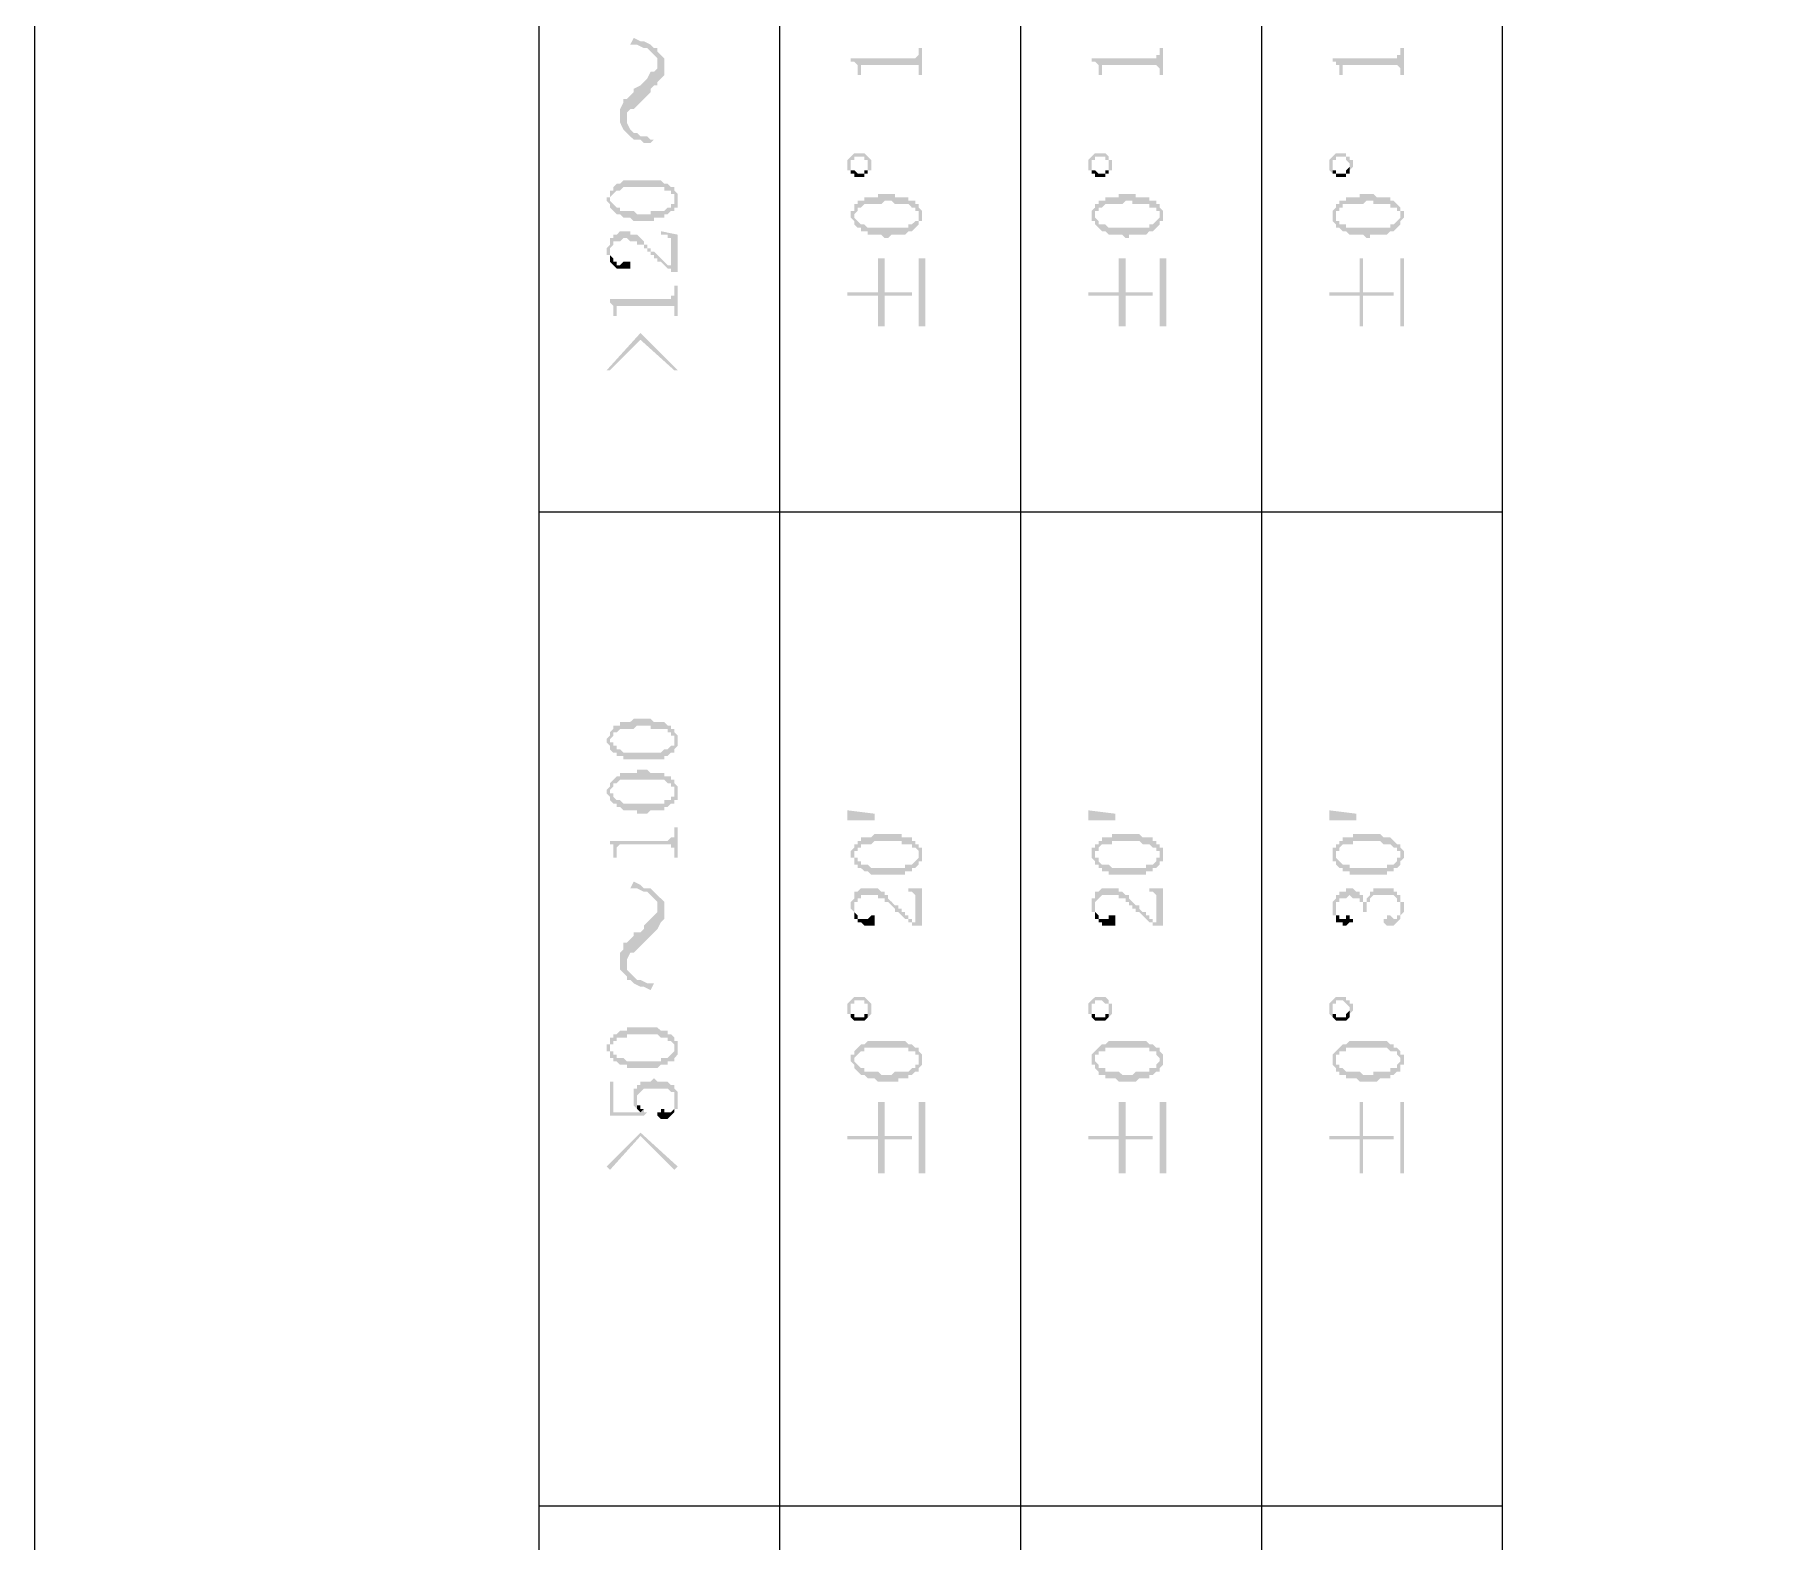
# Model space of a CAD drawing. Header units: inches. Extents: x 3613 to 8393, y -2205 to -794.
# Drawn here: x 7005.62 to 7028.56, y -1293.78 to -1273.73 of the extents above; entities that cross this region are included whole.
import ezdxf

# ---------------------------------------------------------------- set-up
doc = ezdxf.new("R2010")
doc.units = ezdxf.units.IN
doc.header["$MEASUREMENT"] = 0

msp = doc.modelspace()

# ---------------------------------------------------------------- hatches: boundary and pattern name
at = {"transparency": 33554559}
for points in [[(7013.548, -1273.865), (7013.639, -1273.865), (7013.729, -1273.91), (7013.774, -1273.91), (7013.819, -1273.955), (7013.819, -1273.955), (7013.864, -1274.001), (7013.909, -1274.046), (7013.909, -1274.407), (7013.909, -1274.362), (7013.955, -1274.317), (7014, -1274.271), (7014, -1274.046), (7013.955, -1274.001), (7013.909, -1273.955), (7013.909, -1273.91), (7013.864, -1273.91), (7013.819, -1273.865), (7013.729, -1273.82), (7013.684, -1273.82), (7013.594, -1273.775)], [(7016.482, -1274.046), (7016.482, -1274.091), (7016.527, -1274.091), (7016.572, -1274.136), (7016.572, -1274.181), (7016.572, -1274.271), (7016.617, -1274.271), (7016.617, -1274.181), (7016.617, -1274.136), (7017.385, -1274.136), (7017.385, -1274.181), (7017.385, -1274.271), (7017.43, -1274.271), (7017.43, -1273.91), (7017.385, -1273.91), (7017.385, -1273.955), (7017.385, -1274.001), (7017.385, -1274.001), (7017.34, -1274.046), (7017.294, -1274.046)], [(7019.686, -1274.046), (7019.686, -1274.091), (7019.732, -1274.091), (7019.777, -1274.136), (7019.777, -1274.181), (7019.777, -1274.271), (7019.822, -1274.271), (7019.822, -1274.181), (7019.822, -1274.136), (7020.544, -1274.136), (7020.589, -1274.181), (7020.589, -1274.271), (7020.634, -1274.271), (7020.634, -1273.91), (7020.589, -1273.91), (7020.589, -1273.955), (7020.589, -1274.001), (7020.544, -1274.001), (7020.544, -1274.046), (7020.499, -1274.046)], [(7022.891, -1274.046), (7022.891, -1274.091), (7022.936, -1274.091), (7022.936, -1274.136), (7022.981, -1274.136), (7022.981, -1274.181), (7022.981, -1274.271), (7023.026, -1274.271), (7023.026, -1274.181), (7023.026, -1274.136), (7023.748, -1274.136), (7023.793, -1274.181), (7023.793, -1274.271), (7023.839, -1274.271), (7023.839, -1273.91), (7023.793, -1273.91), (7023.793, -1273.955), (7023.793, -1274.001), (7023.748, -1274.001), (7023.748, -1274.046), (7023.703, -1274.046)], [(7013.413, -1274.813), (7013.413, -1274.903), (7013.458, -1274.994), (7013.503, -1275.039), (7013.503, -1274.858), (7013.503, -1274.768), (7013.548, -1274.723), (7013.594, -1274.723), (7013.639, -1274.678), (7013.684, -1274.632), (7013.729, -1274.587), (7013.774, -1274.542), (7013.819, -1274.497), (7013.819, -1274.452), (7013.864, -1274.407), (7013.909, -1274.407), (7013.909, -1274.136), (7013.909, -1274.181), (7013.864, -1274.226), (7013.819, -1274.226), (7013.774, -1274.317), (7013.729, -1274.362), (7013.729, -1274.362), (7013.684, -1274.407), (7013.594, -1274.452), (7013.594, -1274.497), (7013.548, -1274.542), (7013.503, -1274.587), (7013.458, -1274.587), (7013.458, -1274.632), (7013.413, -1274.723), (7013.413, -1274.768)], [(7013.503, -1275.039), (7013.503, -1275.039), (7013.548, -1275.084), (7013.594, -1275.129), (7013.684, -1275.129), (7013.729, -1275.174), (7013.819, -1275.174), (7013.864, -1275.129), (7013.819, -1275.129), (7013.774, -1275.084), (7013.684, -1275.084), (7013.639, -1275.039), (7013.594, -1275.039), (7013.548, -1274.994), (7013.503, -1274.903), (7013.503, -1274.858)], [(7016.437, -1275.445), (7016.437, -1275.49), (7016.437, -1275.535), (7016.482, -1275.535), (7016.482, -1275.58), (7016.482, -1275.445), (7016.482, -1275.4), (7016.527, -1275.4), (7016.527, -1275.355), (7016.663, -1275.355), (7016.663, -1275.4), (7016.708, -1275.4), (7016.708, -1275.445), (7016.708, -1275.58), (7016.708, -1275.535), (7016.753, -1275.535), (7016.753, -1275.49), (7016.753, -1275.445), (7016.753, -1275.4), (7016.753, -1275.4), (7016.708, -1275.355), (7016.708, -1275.355), (7016.663, -1275.309), (7016.527, -1275.309), (7016.482, -1275.355), (7016.482, -1275.355), (7016.437, -1275.4)], [(7016.482, -1275.58), (7016.527, -1275.58), (7016.527, -1275.625), (7016.663, -1275.625), (7016.663, -1275.58), (7016.708, -1275.58), (7016.708, -1275.445), (7016.708, -1275.49), (7016.708, -1275.535), (7016.663, -1275.535), (7016.663, -1275.58), (7016.572, -1275.58), (7016.527, -1275.535), (7016.482, -1275.535), (7016.482, -1275.445), (7016.482, -1275.445)], [(7019.641, -1275.445), (7019.641, -1275.49), (7019.641, -1275.535), (7019.686, -1275.535), (7019.686, -1275.58), (7019.686, -1275.445), (7019.686, -1275.4), (7019.732, -1275.4), (7019.732, -1275.355), (7019.867, -1275.355), (7019.867, -1275.4), (7019.912, -1275.4), (7019.912, -1275.445), (7019.912, -1275.58), (7019.912, -1275.535), (7019.957, -1275.535), (7019.957, -1275.49), (7019.957, -1275.445), (7019.957, -1275.4), (7019.912, -1275.4), (7019.912, -1275.355), (7019.912, -1275.355), (7019.867, -1275.309), (7019.732, -1275.309), (7019.686, -1275.355), (7019.686, -1275.355), (7019.641, -1275.4)], [(7019.686, -1275.58), (7019.732, -1275.58), (7019.732, -1275.625), (7019.867, -1275.625), (7019.867, -1275.58), (7019.912, -1275.58), (7019.912, -1275.445), (7019.912, -1275.49), (7019.912, -1275.535), (7019.867, -1275.535), (7019.867, -1275.58), (7019.777, -1275.58), (7019.732, -1275.535), (7019.686, -1275.535), (7019.686, -1275.445), (7019.686, -1275.445)], [(7022.846, -1275.445), (7022.846, -1275.49), (7022.846, -1275.535), (7022.846, -1275.535), (7022.891, -1275.58), (7022.891, -1275.445), (7022.891, -1275.4), (7022.936, -1275.4), (7022.936, -1275.355), (7023.071, -1275.355), (7023.071, -1275.4), (7023.071, -1275.4), (7023.116, -1275.445), (7023.116, -1275.58), (7023.116, -1275.535), (7023.116, -1275.535), (7023.162, -1275.49), (7023.162, -1275.445), (7023.162, -1275.4), (7023.116, -1275.4), (7023.116, -1275.355), (7023.071, -1275.355), (7023.071, -1275.309), (7022.936, -1275.309), (7022.891, -1275.355), (7022.891, -1275.355), (7022.846, -1275.4)], [(7022.891, -1275.58), (7022.936, -1275.58), (7022.936, -1275.625), (7023.071, -1275.625), (7023.071, -1275.58), (7023.116, -1275.58), (7023.116, -1275.445), (7023.116, -1275.49), (7023.116, -1275.49), (7023.071, -1275.535), (7023.071, -1275.58), (7022.936, -1275.58), (7022.936, -1275.535), (7022.891, -1275.535), (7022.891, -1275.445), (7022.891, -1275.445)], [(7013.233, -1275.941), (7013.233, -1275.941), (7013.278, -1275.986), (7013.278, -1276.032), (7013.278, -1275.896), (7013.278, -1275.896), (7013.323, -1275.851), (7013.323, -1275.851), (7013.368, -1275.806), (7013.413, -1275.806), (7013.458, -1275.761), (7014, -1275.761), (7014, -1275.806), (7014.09, -1275.806), (7014.09, -1275.851), (7014.135, -1275.851), (7014.135, -1275.896), (7014.135, -1275.941), (7014.135, -1275.761), (7014.09, -1275.761), (7014.045, -1275.716), (7014, -1275.716), (7013.955, -1275.67), (7013.458, -1275.67), (7013.413, -1275.716), (7013.368, -1275.716), (7013.323, -1275.761), (7013.323, -1275.806), (7013.278, -1275.806), (7013.278, -1275.896), (7013.233, -1275.896)], [(7013.278, -1276.032), (7013.323, -1276.077), (7013.323, -1276.077), (7013.368, -1276.122), (7013.413, -1276.122), (7013.458, -1276.167), (7013.548, -1276.167), (7013.594, -1276.212), (7013.864, -1276.212), (7013.864, -1276.167), (7014, -1276.167), (7014, -1276.122), (7014.045, -1276.122), (7014.09, -1276.077), (7014.135, -1276.077), (7014.135, -1276.032), (7014.18, -1276.032), (7014.18, -1275.986), (7014.18, -1275.941), (7014.18, -1275.896), (7014.18, -1275.851), (7014.18, -1275.851), (7014.135, -1275.806), (7014.135, -1275.941), (7014.135, -1275.986), (7014.09, -1275.986), (7014.09, -1276.032), (7014.045, -1276.032), (7014, -1276.077), (7013.819, -1276.077), (7013.819, -1276.122), (7013.639, -1276.122), (7013.594, -1276.077), (7013.413, -1276.077), (7013.413, -1276.032), (7013.368, -1276.032), (7013.323, -1275.986), (7013.323, -1275.986), (7013.278, -1275.941), (7013.278, -1275.941)], [(7016.482, -1276.122), (7016.482, -1276.167), (7016.482, -1276.167), (7016.527, -1276.212), (7016.527, -1276.257), (7016.527, -1276.122), (7016.527, -1276.122), (7016.572, -1276.077), (7016.572, -1276.032), (7016.617, -1276.032), (7016.663, -1275.986), (7016.888, -1275.986), (7016.933, -1275.941), (7017.024, -1275.941), (7017.069, -1275.986), (7017.249, -1275.986), (7017.294, -1276.032), (7017.34, -1276.032), (7017.34, -1276.077), (7017.385, -1276.077), (7017.385, -1276.122), (7017.385, -1275.986), (7017.34, -1275.986), (7017.34, -1275.941), (7017.249, -1275.941), (7017.249, -1275.896), (7017.069, -1275.896), (7017.069, -1275.851), (7016.843, -1275.851), (7016.843, -1275.896), (7016.663, -1275.896), (7016.663, -1275.941), (7016.572, -1275.941), (7016.572, -1275.986), (7016.527, -1275.986), (7016.527, -1276.032), (7016.527, -1276.077), (7016.482, -1276.077)], [(7019.686, -1276.122), (7019.686, -1276.167), (7019.686, -1276.212), (7019.732, -1276.212), (7019.732, -1276.257), (7019.732, -1276.122), (7019.732, -1276.077), (7019.777, -1276.077), (7019.777, -1276.032), (7019.822, -1276.032), (7019.867, -1275.986), (7020.093, -1275.986), (7020.138, -1275.941), (7020.228, -1275.941), (7020.228, -1275.986), (7020.454, -1275.986), (7020.454, -1276.032), (7020.544, -1276.032), (7020.544, -1276.077), (7020.589, -1276.077), (7020.589, -1276.122), (7020.589, -1275.986), (7020.544, -1275.986), (7020.544, -1275.941), (7020.454, -1275.941), (7020.454, -1275.896), (7020.273, -1275.896), (7020.273, -1275.851), (7020.047, -1275.851), (7020.047, -1275.896), (7019.867, -1275.896), (7019.867, -1275.941), (7019.777, -1275.941), (7019.777, -1275.986), (7019.732, -1275.986), (7019.732, -1276.032), (7019.732, -1276.032), (7019.686, -1276.077)], [(7022.891, -1276.122), (7022.891, -1276.167), (7022.891, -1276.212), (7022.891, -1276.212), (7022.936, -1276.257), (7022.936, -1276.122), (7022.936, -1276.077), (7022.981, -1276.077), (7022.981, -1276.032), (7023.026, -1276.032), (7023.026, -1275.986), (7023.297, -1275.986), (7023.342, -1275.941), (7023.432, -1275.941), (7023.432, -1275.986), (7023.658, -1275.986), (7023.658, -1276.032), (7023.748, -1276.032), (7023.748, -1276.077), (7023.793, -1276.077), (7023.793, -1276.122), (7023.793, -1276.032), (7023.748, -1275.986), (7023.748, -1275.986), (7023.703, -1275.941), (7023.658, -1275.941), (7023.658, -1275.896), (7023.478, -1275.896), (7023.432, -1275.851), (7023.252, -1275.851), (7023.252, -1275.896), (7023.071, -1275.896), (7023.071, -1275.941), (7022.981, -1275.941), (7022.981, -1275.986), (7022.936, -1275.986), (7022.936, -1276.032), (7022.936, -1276.032), (7022.891, -1276.077)], [(7016.527, -1276.257), (7016.572, -1276.302), (7016.617, -1276.302), (7016.617, -1276.347), (7016.708, -1276.347), (7016.708, -1276.393), (7016.888, -1276.393), (7016.933, -1276.438), (7016.978, -1276.438), (7017.024, -1276.393), (7017.204, -1276.393), (7017.249, -1276.347), (7017.294, -1276.347), (7017.34, -1276.302), (7017.34, -1276.302), (7017.385, -1276.257), (7017.385, -1276.212), (7017.43, -1276.212), (7017.43, -1276.167), (7017.43, -1276.122), (7017.43, -1276.077), (7017.43, -1276.077), (7017.385, -1276.032), (7017.385, -1276.167), (7017.385, -1276.212), (7017.34, -1276.212), (7017.294, -1276.257), (7017.249, -1276.257), (7017.249, -1276.302), (7016.708, -1276.302), (7016.663, -1276.257), (7016.617, -1276.257), (7016.572, -1276.212), (7016.572, -1276.212), (7016.527, -1276.167), (7016.527, -1276.122)], [(7019.732, -1276.257), (7019.777, -1276.302), (7019.777, -1276.302), (7019.822, -1276.347), (7019.867, -1276.347), (7019.912, -1276.393), (7020.093, -1276.393), (7020.138, -1276.438), (7020.183, -1276.438), (7020.183, -1276.393), (7020.409, -1276.393), (7020.454, -1276.347), (7020.499, -1276.347), (7020.544, -1276.302), (7020.544, -1276.302), (7020.589, -1276.257), (7020.589, -1276.212), (7020.634, -1276.212), (7020.634, -1276.167), (7020.634, -1276.122), (7020.634, -1276.077), (7020.634, -1276.077), (7020.589, -1276.032), (7020.589, -1276.167), (7020.589, -1276.167), (7020.544, -1276.212), (7020.544, -1276.212), (7020.499, -1276.257), (7020.454, -1276.257), (7020.454, -1276.302), (7019.912, -1276.302), (7019.867, -1276.257), (7019.777, -1276.257), (7019.777, -1276.212), (7019.777, -1276.212), (7019.732, -1276.167), (7019.732, -1276.122)], [(7022.936, -1276.257), (7022.936, -1276.302), (7022.981, -1276.302), (7023.026, -1276.347), (7023.071, -1276.347), (7023.116, -1276.393), (7023.297, -1276.393), (7023.342, -1276.438), (7023.387, -1276.438), (7023.387, -1276.393), (7023.613, -1276.393), (7023.658, -1276.347), (7023.703, -1276.347), (7023.748, -1276.302), (7023.748, -1276.302), (7023.793, -1276.257), (7023.793, -1276.212), (7023.793, -1276.212), (7023.839, -1276.167), (7023.839, -1276.122), (7023.839, -1276.077), (7023.793, -1276.077), (7023.793, -1276.032), (7023.793, -1276.167), (7023.793, -1276.167), (7023.748, -1276.212), (7023.748, -1276.212), (7023.703, -1276.257), (7023.658, -1276.257), (7023.658, -1276.302), (7023.071, -1276.302), (7023.071, -1276.257), (7022.981, -1276.257), (7022.981, -1276.212), (7022.936, -1276.212), (7022.936, -1276.167), (7022.936, -1276.122)], [(7013.233, -1276.618), (7013.233, -1276.663), (7013.278, -1276.663), (7013.278, -1276.754), (7013.278, -1276.618), (7013.278, -1276.573), (7013.278, -1276.573), (7013.323, -1276.528), (7013.323, -1276.483), (7013.413, -1276.483), (7013.458, -1276.438), (7013.503, -1276.438), (7013.548, -1276.483), (7013.639, -1276.483), (7013.639, -1276.528), (7013.729, -1276.528), (7013.729, -1276.573), (7013.774, -1276.573), (7013.774, -1276.618), (7013.819, -1276.618), (7013.819, -1276.663), (7013.864, -1276.663), (7013.864, -1276.709), (7013.909, -1276.709), (7013.909, -1276.754), (7013.955, -1276.754), (7014, -1276.799), (7014, -1276.799), (7014.045, -1276.844), (7014.09, -1276.844), (7014.09, -1276.889), (7014.09, -1276.799), (7014.045, -1276.799), (7014, -1276.754), (7014, -1276.754), (7013.955, -1276.709), (7013.955, -1276.709), (7013.909, -1276.663), (7013.909, -1276.663), (7013.864, -1276.618), (7013.819, -1276.618), (7013.819, -1276.573), (7013.774, -1276.573), (7013.774, -1276.528), (7013.729, -1276.528), (7013.729, -1276.483), (7013.729, -1276.483), (7013.684, -1276.438), (7013.684, -1276.438), (7013.639, -1276.393), (7013.548, -1276.393), (7013.548, -1276.347), (7013.413, -1276.347), (7013.368, -1276.393), (7013.323, -1276.393), (7013.323, -1276.438), (7013.278, -1276.438), (7013.278, -1276.483), (7013.278, -1276.528), (7013.278, -1276.528), (7013.233, -1276.573)], [(7013.955, -1276.347), (7013.955, -1276.393), (7014.045, -1276.393), (7014.045, -1276.438), (7014.09, -1276.438), (7014.09, -1276.483), (7014.09, -1276.889), (7014.18, -1276.889), (7014.18, -1276.393)], [(7013.278, -1276.754), (7013.278, -1276.754), (7013.323, -1276.799), (7013.323, -1276.799), (7013.368, -1276.844), (7013.548, -1276.844), (7013.548, -1276.754), (7013.458, -1276.754), (7013.413, -1276.799), (7013.368, -1276.799), (7013.368, -1276.754), (7013.323, -1276.754), (7013.323, -1276.709), (7013.323, -1276.709), (7013.278, -1276.663), (7013.278, -1276.618)], [(7016.437, -1277.16), (7016.437, -1277.205), (7016.843, -1277.205), (7016.843, -1277.611), (7016.933, -1277.611), (7016.933, -1277.205), (7017.294, -1277.205), (7017.294, -1277.16), (7016.933, -1277.16), (7016.933, -1276.709), (7016.843, -1276.709), (7016.843, -1277.16)], [(7017.475, -1277.611), (7017.475, -1276.709), (7017.385, -1276.709), (7017.385, -1277.611)], [(7019.641, -1277.16), (7019.641, -1277.205), (7020.047, -1277.205), (7020.047, -1277.611), (7020.138, -1277.611), (7020.138, -1277.205), (7020.499, -1277.205), (7020.499, -1277.16), (7020.138, -1277.16), (7020.138, -1276.709), (7020.047, -1276.709), (7020.047, -1277.16)], [(7020.679, -1277.611), (7020.679, -1276.709), (7020.589, -1276.709), (7020.589, -1277.611)], [(7022.846, -1277.16), (7022.846, -1277.205), (7023.252, -1277.205), (7023.252, -1277.611), (7023.297, -1277.611), (7023.297, -1277.205), (7023.703, -1277.205), (7023.703, -1277.16), (7023.297, -1277.16), (7023.297, -1276.709), (7023.252, -1276.709), (7023.252, -1277.16)], [(7023.839, -1277.611), (7023.839, -1276.709), (7023.793, -1276.709), (7023.793, -1277.611)], [(7013.233, -1277.25), (7013.278, -1277.25), (7013.278, -1277.295), (7013.278, -1277.295), (7013.323, -1277.34), (7013.323, -1277.386), (7013.323, -1277.476), (7013.368, -1277.476), (7013.368, -1277.34), (7014.135, -1277.34), (7014.135, -1277.386), (7014.135, -1277.476), (7014.18, -1277.476), (7014.18, -1277.07), (7014.135, -1277.07), (7014.135, -1277.16), (7014.135, -1277.205), (7014.09, -1277.205), (7014.09, -1277.25), (7014.045, -1277.25)], [(7013.233, -1278.198), (7013.278, -1278.198), (7013.684, -1277.792), (7014.135, -1278.198), (7014.18, -1278.198), (7013.684, -1277.701)], [(7013.233, -1283.103), (7013.233, -1283.148), (7013.233, -1283.148), (7013.278, -1283.193), (7013.278, -1283.239), (7013.278, -1283.103), (7013.278, -1283.103), (7013.323, -1283.058), (7013.323, -1283.013), (7013.368, -1283.013), (7013.413, -1282.968), (7013.594, -1282.968), (7013.639, -1282.923), (7013.819, -1282.923), (7013.819, -1282.968), (7014.045, -1282.968), (7014.045, -1283.013), (7014.09, -1283.013), (7014.09, -1283.058), (7014.135, -1283.058), (7014.135, -1283.103), (7014.135, -1282.968), (7014.09, -1282.968), (7014.09, -1282.923), (7014.045, -1282.923), (7014, -1282.877), (7013.864, -1282.877), (7013.819, -1282.832), (7013.594, -1282.832), (7013.548, -1282.877), (7013.413, -1282.877), (7013.413, -1282.923), (7013.323, -1282.923), (7013.323, -1282.968), (7013.323, -1282.968), (7013.278, -1283.013), (7013.278, -1283.058), (7013.278, -1283.058)], [(7013.278, -1283.239), (7013.323, -1283.284), (7013.368, -1283.284), (7013.368, -1283.329), (7013.458, -1283.329), (7013.458, -1283.374), (7014, -1283.374), (7014, -1283.329), (7014.045, -1283.329), (7014.09, -1283.284), (7014.135, -1283.284), (7014.135, -1283.239), (7014.135, -1283.239), (7014.18, -1283.193), (7014.18, -1283.148), (7014.18, -1283.103), (7014.18, -1283.058), (7014.18, -1283.058), (7014.135, -1283.013), (7014.135, -1283.148), (7014.135, -1283.193), (7014.09, -1283.193), (7014.045, -1283.239), (7014, -1283.239), (7013.955, -1283.284), (7013.458, -1283.284), (7013.413, -1283.239), (7013.368, -1283.239), (7013.368, -1283.193), (7013.323, -1283.193), (7013.323, -1283.148), (7013.278, -1283.148), (7013.278, -1283.103)], [(7013.233, -1283.78), (7013.233, -1283.825), (7013.233, -1283.825), (7013.278, -1283.87), (7013.278, -1283.915), (7013.278, -1283.78), (7013.278, -1283.78), (7013.323, -1283.735), (7013.323, -1283.69), (7013.368, -1283.69), (7013.413, -1283.645), (7014, -1283.645), (7014.045, -1283.69), (7014.09, -1283.69), (7014.09, -1283.735), (7014.135, -1283.735), (7014.135, -1283.78), (7014.135, -1283.645), (7014.09, -1283.645), (7014.09, -1283.6), (7014, -1283.6), (7014, -1283.554), (7013.819, -1283.554), (7013.774, -1283.509), (7013.639, -1283.509), (7013.639, -1283.554), (7013.413, -1283.554), (7013.413, -1283.6), (7013.368, -1283.6), (7013.323, -1283.645), (7013.323, -1283.645), (7013.278, -1283.69), (7013.278, -1283.735), (7013.278, -1283.735)], [(7013.278, -1283.915), (7013.323, -1283.961), (7013.368, -1283.961), (7013.368, -1284.006), (7013.413, -1284.006), (7013.458, -1284.051), (7013.639, -1284.051), (7013.639, -1284.096), (7013.774, -1284.096), (7013.819, -1284.051), (7014, -1284.051), (7014, -1284.006), (7014.045, -1284.006), (7014.09, -1283.961), (7014.135, -1283.961), (7014.135, -1283.915), (7014.18, -1283.915), (7014.18, -1283.87), (7014.18, -1283.78), (7014.18, -1283.735), (7014.18, -1283.735), (7014.135, -1283.69), (7014.135, -1283.825), (7014.135, -1283.87), (7014.09, -1283.87), (7014.09, -1283.915), (7014, -1283.915), (7014, -1283.961), (7013.458, -1283.961), (7013.413, -1283.915), (7013.368, -1283.915), (7013.323, -1283.87), (7013.323, -1283.825), (7013.278, -1283.825), (7013.278, -1283.78)], [(7016.437, -1284.051), (7016.798, -1284.096), (7016.798, -1284.186), (7016.437, -1284.186)], [(7019.641, -1284.051), (7020.002, -1284.096), (7020.002, -1284.186), (7019.641, -1284.186)], [(7022.846, -1284.051), (7023.207, -1284.096), (7023.207, -1284.186), (7022.846, -1284.186)], [(7013.233, -1284.457), (7013.278, -1284.457), (7013.278, -1284.502), (7013.323, -1284.502), (7013.323, -1284.547), (7013.323, -1284.683), (7013.368, -1284.683), (7013.368, -1284.547), (7013.368, -1284.547), (7013.413, -1284.502), (7014.09, -1284.502), (7014.09, -1284.547), (7014.135, -1284.547), (7014.135, -1284.683), (7014.18, -1284.683), (7014.18, -1284.277), (7014.135, -1284.277), (7014.135, -1284.367), (7014.135, -1284.412), (7014.09, -1284.412), (7014.045, -1284.457)], [(7016.482, -1284.638), (7016.482, -1284.683), (7016.527, -1284.683), (7016.527, -1284.728), (7016.527, -1284.773), (7016.527, -1284.638), (7016.527, -1284.592), (7016.572, -1284.592), (7016.572, -1284.547), (7016.617, -1284.547), (7016.617, -1284.502), (7016.753, -1284.502), (7016.798, -1284.457), (7017.159, -1284.457), (7017.159, -1284.502), (7017.294, -1284.502), (7017.294, -1284.547), (7017.34, -1284.547), (7017.385, -1284.592), (7017.385, -1284.638), (7017.385, -1284.502), (7017.34, -1284.502), (7017.34, -1284.457), (7017.294, -1284.457), (7017.294, -1284.412), (7017.159, -1284.412), (7017.159, -1284.367), (7016.798, -1284.367), (7016.753, -1284.412), (7016.617, -1284.412), (7016.617, -1284.457), (7016.572, -1284.457), (7016.572, -1284.502), (7016.527, -1284.502), (7016.527, -1284.547), (7016.527, -1284.547), (7016.482, -1284.592)], [(7019.686, -1284.638), (7019.686, -1284.683), (7019.686, -1284.683), (7019.732, -1284.728), (7019.732, -1284.773), (7019.732, -1284.638), (7019.732, -1284.592), (7019.777, -1284.592), (7019.777, -1284.547), (7019.777, -1284.547), (7019.822, -1284.502), (7019.957, -1284.502), (7019.957, -1284.457), (7020.318, -1284.457), (7020.363, -1284.502), (7020.454, -1284.502), (7020.499, -1284.547), (7020.544, -1284.547), (7020.544, -1284.592), (7020.589, -1284.592), (7020.589, -1284.638), (7020.589, -1284.502), (7020.544, -1284.502), (7020.544, -1284.457), (7020.499, -1284.457), (7020.499, -1284.412), (7020.363, -1284.412), (7020.318, -1284.367), (7019.957, -1284.367), (7019.957, -1284.412), (7019.822, -1284.412), (7019.822, -1284.457), (7019.777, -1284.457), (7019.777, -1284.502), (7019.732, -1284.502), (7019.732, -1284.547), (7019.686, -1284.547)], [(7022.891, -1284.638), (7022.891, -1284.683), (7022.891, -1284.728), (7022.936, -1284.728), (7022.936, -1284.773), (7022.936, -1284.638), (7022.936, -1284.592), (7022.981, -1284.592), (7022.981, -1284.547), (7022.981, -1284.547), (7023.026, -1284.502), (7023.162, -1284.502), (7023.162, -1284.457), (7023.523, -1284.457), (7023.568, -1284.502), (7023.658, -1284.502), (7023.703, -1284.547), (7023.748, -1284.547), (7023.748, -1284.592), (7023.793, -1284.592), (7023.793, -1284.638), (7023.793, -1284.502), (7023.748, -1284.502), (7023.703, -1284.457), (7023.703, -1284.457), (7023.658, -1284.412), (7023.568, -1284.412), (7023.523, -1284.367), (7023.162, -1284.367), (7023.162, -1284.412), (7023.026, -1284.412), (7023.026, -1284.457), (7022.981, -1284.457), (7022.981, -1284.502), (7022.936, -1284.502), (7022.936, -1284.547), (7022.891, -1284.547)], [(7016.527, -1284.773), (7016.572, -1284.773), (7016.572, -1284.818), (7016.617, -1284.818), (7016.663, -1284.863), (7016.708, -1284.863), (7016.753, -1284.908), (7017.204, -1284.908), (7017.204, -1284.863), (7017.294, -1284.863), (7017.294, -1284.818), (7017.34, -1284.818), (7017.385, -1284.773), (7017.385, -1284.728), (7017.43, -1284.728), (7017.43, -1284.683), (7017.43, -1284.638), (7017.43, -1284.592), (7017.43, -1284.547), (7017.385, -1284.547), (7017.385, -1284.502), (7017.385, -1284.683), (7017.385, -1284.683), (7017.34, -1284.728), (7017.34, -1284.728), (7017.294, -1284.773), (7017.204, -1284.773), (7017.204, -1284.818), (7016.753, -1284.818), (7016.708, -1284.773), (7016.617, -1284.773), (7016.617, -1284.728), (7016.572, -1284.728), (7016.572, -1284.683), (7016.527, -1284.683), (7016.527, -1284.638)], [(7019.732, -1284.773), (7019.777, -1284.773), (7019.777, -1284.818), (7019.822, -1284.818), (7019.822, -1284.863), (7019.912, -1284.863), (7019.912, -1284.908), (7020.409, -1284.908), (7020.409, -1284.863), (7020.499, -1284.863), (7020.499, -1284.818), (7020.544, -1284.818), (7020.589, -1284.773), (7020.589, -1284.728), (7020.634, -1284.728), (7020.634, -1284.683), (7020.634, -1284.638), (7020.634, -1284.592), (7020.634, -1284.547), (7020.589, -1284.547), (7020.589, -1284.502), (7020.589, -1284.683), (7020.544, -1284.683), (7020.544, -1284.728), (7020.544, -1284.728), (7020.499, -1284.773), (7020.409, -1284.773), (7020.409, -1284.818), (7019.957, -1284.818), (7019.912, -1284.773), (7019.822, -1284.773), (7019.777, -1284.728), (7019.777, -1284.683), (7019.732, -1284.683), (7019.732, -1284.638)], [(7022.936, -1284.773), (7022.936, -1284.773), (7022.981, -1284.818), (7023.026, -1284.818), (7023.026, -1284.863), (7023.116, -1284.863), (7023.116, -1284.908), (7023.613, -1284.908), (7023.613, -1284.863), (7023.703, -1284.863), (7023.703, -1284.818), (7023.748, -1284.818), (7023.793, -1284.773), (7023.793, -1284.728), (7023.793, -1284.728), (7023.839, -1284.683), (7023.839, -1284.638), (7023.839, -1284.592), (7023.839, -1284.592), (7023.793, -1284.547), (7023.793, -1284.502), (7023.793, -1284.683), (7023.748, -1284.683), (7023.748, -1284.728), (7023.748, -1284.728), (7023.703, -1284.773), (7023.613, -1284.773), (7023.613, -1284.818), (7023.116, -1284.818), (7023.116, -1284.773), (7023.026, -1284.773), (7022.981, -1284.728), (7022.981, -1284.728), (7022.936, -1284.683), (7022.936, -1284.638)], [(7013.548, -1285.089), (7013.639, -1285.089), (7013.729, -1285.134), (7013.774, -1285.134), (7013.819, -1285.179), (7013.819, -1285.179), (7013.864, -1285.224), (7013.909, -1285.269), (7013.909, -1285.631), (7013.909, -1285.631), (7013.955, -1285.54), (7014, -1285.495), (7014, -1285.269), (7013.955, -1285.224), (7013.909, -1285.179), (7013.909, -1285.179), (7013.864, -1285.134), (7013.819, -1285.089), (7013.729, -1285.089), (7013.684, -1285.044), (7013.594, -1284.999)], [(7016.482, -1285.315), (7016.482, -1285.36), (7016.482, -1285.36), (7016.527, -1285.405), (7016.527, -1285.45), (7016.527, -1285.315), (7016.527, -1285.269), (7016.572, -1285.269), (7016.572, -1285.224), (7016.617, -1285.224), (7016.617, -1285.179), (7016.843, -1285.179), (7016.843, -1285.224), (7016.933, -1285.224), (7016.933, -1285.269), (7016.978, -1285.269), (7017.024, -1285.315), (7017.024, -1285.315), (7017.069, -1285.36), (7017.069, -1285.405), (7017.114, -1285.405), (7017.159, -1285.45), (7017.159, -1285.45), (7017.204, -1285.495), (7017.249, -1285.495), (7017.249, -1285.54), (7017.294, -1285.54), (7017.294, -1285.585), (7017.34, -1285.585), (7017.34, -1285.54), (7017.294, -1285.54), (7017.294, -1285.495), (7017.249, -1285.495), (7017.249, -1285.45), (7017.204, -1285.45), (7017.204, -1285.405), (7017.159, -1285.405), (7017.159, -1285.36), (7017.114, -1285.36), (7017.114, -1285.315), (7017.069, -1285.315), (7017.024, -1285.269), (7017.024, -1285.269), (7016.978, -1285.224), (7016.978, -1285.179), (7016.933, -1285.179), (7016.933, -1285.134), (7016.888, -1285.134), (7016.843, -1285.089), (7016.617, -1285.089), (7016.572, -1285.134), (7016.527, -1285.134), (7016.527, -1285.179), (7016.527, -1285.224), (7016.527, -1285.224), (7016.482, -1285.269)], [(7017.204, -1285.089), (7017.249, -1285.089), (7017.249, -1285.134), (7017.294, -1285.134), (7017.34, -1285.179), (7017.34, -1285.585), (7017.43, -1285.585), (7017.43, -1285.089)], [(7019.686, -1285.315), (7019.686, -1285.36), (7019.686, -1285.405), (7019.732, -1285.405), (7019.732, -1285.45), (7019.732, -1285.315), (7019.732, -1285.269), (7019.732, -1285.269), (7019.777, -1285.224), (7019.777, -1285.224), (7019.822, -1285.179), (7020.047, -1285.179), (7020.047, -1285.224), (7020.138, -1285.224), (7020.138, -1285.269), (7020.183, -1285.269), (7020.183, -1285.315), (7020.228, -1285.315), (7020.228, -1285.36), (7020.273, -1285.36), (7020.273, -1285.405), (7020.318, -1285.405), (7020.363, -1285.45), (7020.363, -1285.45), (7020.409, -1285.495), (7020.409, -1285.495), (7020.454, -1285.54), (7020.499, -1285.54), (7020.499, -1285.585), (7020.544, -1285.585), (7020.544, -1285.54), (7020.499, -1285.54), (7020.499, -1285.495), (7020.454, -1285.495), (7020.454, -1285.45), (7020.409, -1285.45), (7020.409, -1285.405), (7020.363, -1285.405), (7020.318, -1285.36), (7020.318, -1285.315), (7020.273, -1285.315), (7020.228, -1285.269), (7020.228, -1285.269), (7020.183, -1285.224), (7020.183, -1285.179), (7020.138, -1285.179), (7020.093, -1285.134), (7020.047, -1285.134), (7020.047, -1285.089), (7019.822, -1285.089), (7019.777, -1285.134), (7019.732, -1285.134), (7019.732, -1285.179), (7019.732, -1285.224), (7019.686, -1285.224)], [(7020.409, -1285.089), (7020.454, -1285.089), (7020.454, -1285.134), (7020.499, -1285.134), (7020.544, -1285.179), (7020.544, -1285.585), (7020.634, -1285.585), (7020.634, -1285.089)], [(7022.891, -1285.36), (7022.891, -1285.45), (7022.936, -1285.45), (7022.936, -1285.36), (7022.936, -1285.315), (7022.936, -1285.269), (7022.981, -1285.269), (7022.981, -1285.224), (7023.071, -1285.224), (7023.116, -1285.179), (7023.162, -1285.224), (7023.252, -1285.224), (7023.252, -1285.269), (7023.297, -1285.269), (7023.297, -1285.315), (7023.297, -1285.36), (7023.297, -1285.405), (7023.342, -1285.405), (7023.342, -1285.36), (7023.342, -1285.269), (7023.387, -1285.269), (7023.387, -1285.224), (7023.387, -1285.224), (7023.432, -1285.179), (7023.703, -1285.179), (7023.748, -1285.224), (7023.748, -1285.269), (7023.793, -1285.269), (7023.793, -1285.315), (7023.793, -1285.36), (7023.793, -1285.179), (7023.748, -1285.179), (7023.748, -1285.134), (7023.703, -1285.134), (7023.703, -1285.089), (7023.432, -1285.089), (7023.432, -1285.134), (7023.387, -1285.134), (7023.387, -1285.179), (7023.387, -1285.179), (7023.342, -1285.224), (7023.342, -1285.269), (7023.297, -1285.269), (7023.297, -1285.179), (7023.252, -1285.179), (7023.252, -1285.134), (7023.207, -1285.134), (7023.162, -1285.089), (7023.071, -1285.089), (7023.071, -1285.134), (7022.981, -1285.134), (7022.981, -1285.179), (7022.936, -1285.179), (7022.936, -1285.224), (7022.936, -1285.224), (7022.891, -1285.269), (7022.891, -1285.315)], [(7013.413, -1286.037), (7013.413, -1286.172), (7013.458, -1286.217), (7013.503, -1286.262), (7013.503, -1286.082), (7013.503, -1286.037), (7013.548, -1285.946), (7013.594, -1285.946), (7013.639, -1285.901), (7013.684, -1285.856), (7013.729, -1285.811), (7013.774, -1285.766), (7013.819, -1285.721), (7013.819, -1285.721), (7013.864, -1285.676), (7013.909, -1285.631), (7013.909, -1285.36), (7013.909, -1285.405), (7013.864, -1285.45), (7013.819, -1285.495), (7013.774, -1285.54), (7013.729, -1285.585), (7013.729, -1285.631), (7013.684, -1285.676), (7013.594, -1285.676), (7013.594, -1285.721), (7013.548, -1285.766), (7013.503, -1285.811), (7013.458, -1285.811), (7013.458, -1285.901), (7013.413, -1285.946), (7013.413, -1285.992)], [(7016.527, -1285.45), (7016.527, -1285.495), (7016.572, -1285.495), (7016.572, -1285.54), (7016.617, -1285.54), (7016.663, -1285.585), (7016.798, -1285.585), (7016.798, -1285.495), (7016.798, -1285.45), (7016.753, -1285.45), (7016.708, -1285.495), (7016.572, -1285.495), (7016.572, -1285.45), (7016.572, -1285.45), (7016.527, -1285.405), (7016.527, -1285.36), (7016.527, -1285.36)], [(7019.732, -1285.45), (7019.732, -1285.495), (7019.777, -1285.495), (7019.777, -1285.54), (7019.822, -1285.54), (7019.822, -1285.585), (7020.002, -1285.585), (7020.002, -1285.495), (7020.002, -1285.45), (7019.912, -1285.45), (7019.912, -1285.495), (7019.777, -1285.495), (7019.777, -1285.45), (7019.777, -1285.45), (7019.732, -1285.405), (7019.732, -1285.36), (7019.732, -1285.36)], [(7022.936, -1285.45), (7022.936, -1285.495), (7022.936, -1285.54), (7023.026, -1285.54), (7023.026, -1285.585), (7023.071, -1285.585), (7023.116, -1285.54), (7023.162, -1285.54), (7023.162, -1285.495), (7023.116, -1285.495), (7023.116, -1285.45), (7023.071, -1285.45), (7023.071, -1285.495), (7022.981, -1285.495), (7022.981, -1285.45), (7022.936, -1285.45), (7022.936, -1285.405), (7022.936, -1285.36)], [(7023.568, -1285.54), (7023.568, -1285.54), (7023.613, -1285.585), (7023.703, -1285.585), (7023.748, -1285.54), (7023.748, -1285.54), (7023.793, -1285.495), (7023.793, -1285.45), (7023.793, -1285.45), (7023.839, -1285.405), (7023.839, -1285.36), (7023.839, -1285.315), (7023.839, -1285.269), (7023.793, -1285.269), (7023.793, -1285.224), (7023.793, -1285.36), (7023.793, -1285.405), (7023.793, -1285.45), (7023.748, -1285.45), (7023.748, -1285.495), (7023.703, -1285.495), (7023.658, -1285.45), (7023.613, -1285.45), (7023.613, -1285.495), (7023.568, -1285.495)], [(7013.503, -1286.262), (7013.503, -1286.307), (7013.548, -1286.307), (7013.594, -1286.353), (7013.684, -1286.398), (7013.729, -1286.398), (7013.819, -1286.443), (7013.864, -1286.353), (7013.774, -1286.353), (7013.684, -1286.307), (7013.639, -1286.307), (7013.594, -1286.262), (7013.594, -1286.262), (7013.548, -1286.217), (7013.503, -1286.172), (7013.503, -1286.082)], [(7016.437, -1286.669), (7016.437, -1286.759), (7016.482, -1286.759), (7016.482, -1286.804), (7016.482, -1286.623), (7016.527, -1286.623), (7016.527, -1286.578), (7016.663, -1286.578), (7016.663, -1286.623), (7016.708, -1286.623), (7016.708, -1286.669), (7016.708, -1286.804), (7016.708, -1286.804), (7016.753, -1286.759), (7016.753, -1286.714), (7016.753, -1286.623), (7016.753, -1286.623), (7016.708, -1286.578), (7016.708, -1286.578), (7016.663, -1286.533), (7016.527, -1286.533), (7016.482, -1286.578), (7016.482, -1286.578), (7016.437, -1286.623)], [(7016.482, -1286.804), (7016.482, -1286.804), (7016.527, -1286.849), (7016.663, -1286.849), (7016.708, -1286.804), (7016.708, -1286.669), (7016.708, -1286.714), (7016.708, -1286.759), (7016.663, -1286.759), (7016.663, -1286.804), (7016.527, -1286.804), (7016.527, -1286.759), (7016.482, -1286.759), (7016.482, -1286.714), (7016.482, -1286.714)], [(7019.641, -1286.669), (7019.641, -1286.759), (7019.686, -1286.759), (7019.686, -1286.804), (7019.686, -1286.623), (7019.732, -1286.623), (7019.732, -1286.578), (7019.822, -1286.578), (7019.867, -1286.623), (7019.912, -1286.623), (7019.912, -1286.669), (7019.912, -1286.804), (7019.912, -1286.804), (7019.957, -1286.759), (7019.957, -1286.714), (7019.957, -1286.623), (7019.912, -1286.623), (7019.912, -1286.578), (7019.912, -1286.578), (7019.867, -1286.533), (7019.732, -1286.533), (7019.686, -1286.578), (7019.686, -1286.578), (7019.641, -1286.623)], [(7019.686, -1286.804), (7019.686, -1286.804), (7019.732, -1286.849), (7019.867, -1286.849), (7019.912, -1286.804), (7019.912, -1286.669), (7019.912, -1286.714), (7019.912, -1286.759), (7019.867, -1286.759), (7019.867, -1286.804), (7019.732, -1286.804), (7019.732, -1286.759), (7019.686, -1286.759), (7019.686, -1286.714), (7019.686, -1286.714)], [(7022.846, -1286.669), (7022.846, -1286.759), (7022.846, -1286.759), (7022.891, -1286.804), (7022.891, -1286.623), (7022.936, -1286.623), (7022.936, -1286.578), (7023.026, -1286.578), (7023.071, -1286.623), (7023.071, -1286.623), (7023.116, -1286.669), (7023.116, -1286.804), (7023.116, -1286.759), (7023.162, -1286.714), (7023.162, -1286.623), (7023.116, -1286.623), (7023.116, -1286.578), (7023.071, -1286.578), (7023.071, -1286.533), (7022.936, -1286.533), (7022.891, -1286.578), (7022.891, -1286.578), (7022.846, -1286.623)], [(7022.891, -1286.804), (7022.891, -1286.804), (7022.936, -1286.849), (7023.071, -1286.849), (7023.116, -1286.804), (7023.116, -1286.669), (7023.116, -1286.714), (7023.116, -1286.714), (7023.071, -1286.759), (7023.071, -1286.804), (7022.936, -1286.804), (7022.936, -1286.759), (7022.891, -1286.759), (7022.891, -1286.714), (7022.891, -1286.714)], [(7013.233, -1287.21), (7013.233, -1287.255), (7013.278, -1287.255), (7013.278, -1287.3), (7013.278, -1287.346), (7013.278, -1287.21), (7013.278, -1287.165), (7013.323, -1287.165), (7013.323, -1287.12), (7013.368, -1287.12), (7013.368, -1287.075), (7013.503, -1287.075), (7013.503, -1287.03), (7013.909, -1287.03), (7013.955, -1287.075), (7014.045, -1287.075), (7014.045, -1287.12), (7014.09, -1287.12), (7014.135, -1287.165), (7014.135, -1287.21), (7014.135, -1287.075), (7014.135, -1287.075), (7014.09, -1287.03), (7014.045, -1287.03), (7014.045, -1286.984), (7013.955, -1286.984), (7013.909, -1286.939), (7013.503, -1286.939), (7013.503, -1286.984), (7013.413, -1286.984), (7013.368, -1287.03), (7013.323, -1287.03), (7013.323, -1287.075), (7013.278, -1287.075), (7013.278, -1287.12), (7013.278, -1287.165), (7013.233, -1287.165)], [(7013.278, -1287.346), (7013.323, -1287.346), (7013.323, -1287.391), (7013.368, -1287.391), (7013.413, -1287.436), (7013.503, -1287.436), (7013.503, -1287.481), (7013.909, -1287.481), (7013.955, -1287.436), (7014.045, -1287.436), (7014.045, -1287.391), (7014.135, -1287.391), (7014.135, -1287.346), (7014.135, -1287.346), (7014.18, -1287.3), (7014.18, -1287.255), (7014.18, -1287.21), (7014.18, -1287.165), (7014.18, -1287.12), (7014.135, -1287.12), (7014.135, -1287.075), (7014.135, -1287.21), (7014.135, -1287.255), (7014.135, -1287.255), (7014.09, -1287.3), (7014.09, -1287.3), (7014.045, -1287.346), (7013.955, -1287.346), (7013.955, -1287.391), (7013.503, -1287.391), (7013.458, -1287.346), (7013.368, -1287.346), (7013.368, -1287.3), (7013.323, -1287.3), (7013.323, -1287.255), (7013.278, -1287.255), (7013.278, -1287.21)], [(7016.482, -1287.391), (7016.482, -1287.391), (7016.527, -1287.436), (7016.527, -1287.481), (7016.527, -1287.346), (7016.527, -1287.346), (7016.572, -1287.3), (7016.572, -1287.3), (7016.617, -1287.255), (7016.663, -1287.255), (7016.663, -1287.21), (7017.249, -1287.21), (7017.249, -1287.255), (7017.34, -1287.255), (7017.34, -1287.3), (7017.385, -1287.3), (7017.385, -1287.346), (7017.385, -1287.391), (7017.385, -1287.21), (7017.34, -1287.21), (7017.294, -1287.165), (7017.249, -1287.165), (7017.204, -1287.12), (7016.708, -1287.12), (7016.663, -1287.165), (7016.617, -1287.165), (7016.572, -1287.21), (7016.572, -1287.21), (7016.527, -1287.255), (7016.527, -1287.3), (7016.482, -1287.3), (7016.482, -1287.346)], [(7019.686, -1287.391), (7019.686, -1287.436), (7019.732, -1287.436), (7019.732, -1287.481), (7019.732, -1287.346), (7019.732, -1287.3), (7019.777, -1287.3), (7019.777, -1287.255), (7019.867, -1287.255), (7019.867, -1287.21), (7020.454, -1287.21), (7020.454, -1287.255), (7020.544, -1287.255), (7020.544, -1287.3), (7020.544, -1287.3), (7020.589, -1287.346), (7020.589, -1287.391), (7020.589, -1287.21), (7020.544, -1287.21), (7020.499, -1287.165), (7020.454, -1287.165), (7020.409, -1287.12), (7019.912, -1287.12), (7019.867, -1287.165), (7019.822, -1287.165), (7019.777, -1287.21), (7019.777, -1287.21), (7019.732, -1287.255), (7019.732, -1287.255), (7019.686, -1287.3), (7019.686, -1287.346)], [(7022.891, -1287.391), (7022.891, -1287.436), (7022.891, -1287.436), (7022.936, -1287.481), (7022.936, -1287.346), (7022.936, -1287.3), (7022.981, -1287.3), (7022.981, -1287.255), (7023.071, -1287.255), (7023.071, -1287.21), (7023.613, -1287.21), (7023.658, -1287.255), (7023.748, -1287.255), (7023.748, -1287.3), (7023.748, -1287.3), (7023.793, -1287.346), (7023.793, -1287.391), (7023.793, -1287.255), (7023.748, -1287.21), (7023.703, -1287.21), (7023.703, -1287.165), (7023.658, -1287.165), (7023.613, -1287.12), (7023.116, -1287.12), (7023.071, -1287.165), (7023.026, -1287.165), (7022.981, -1287.21), (7022.981, -1287.21), (7022.936, -1287.255), (7022.936, -1287.255), (7022.891, -1287.3), (7022.891, -1287.346)], [(7016.527, -1287.481), (7016.572, -1287.526), (7016.572, -1287.526), (7016.617, -1287.571), (7016.663, -1287.571), (7016.708, -1287.616), (7016.798, -1287.616), (7016.843, -1287.661), (7017.114, -1287.661), (7017.114, -1287.616), (7017.249, -1287.616), (7017.249, -1287.571), (7017.294, -1287.571), (7017.34, -1287.526), (7017.385, -1287.526), (7017.385, -1287.481), (7017.385, -1287.481), (7017.43, -1287.436), (7017.43, -1287.391), (7017.43, -1287.346), (7017.43, -1287.3), (7017.43, -1287.3), (7017.385, -1287.255), (7017.385, -1287.391), (7017.385, -1287.436), (7017.34, -1287.436), (7017.34, -1287.481), (7017.294, -1287.481), (7017.249, -1287.526), (7017.069, -1287.526), (7017.024, -1287.571), (7016.888, -1287.571), (7016.843, -1287.526), (7016.663, -1287.526), (7016.663, -1287.481), (7016.617, -1287.481), (7016.572, -1287.436), (7016.572, -1287.436), (7016.527, -1287.391), (7016.527, -1287.391)], [(7019.732, -1287.481), (7019.777, -1287.526), (7019.777, -1287.571), (7019.867, -1287.571), (7019.867, -1287.616), (7020.002, -1287.616), (7020.047, -1287.661), (7020.273, -1287.661), (7020.318, -1287.616), (7020.454, -1287.616), (7020.454, -1287.571), (7020.499, -1287.571), (7020.544, -1287.526), (7020.589, -1287.526), (7020.589, -1287.481), (7020.589, -1287.481), (7020.634, -1287.436), (7020.634, -1287.391), (7020.634, -1287.346), (7020.634, -1287.3), (7020.634, -1287.3), (7020.589, -1287.255), (7020.589, -1287.391), (7020.589, -1287.391), (7020.544, -1287.436), (7020.544, -1287.481), (7020.454, -1287.481), (7020.454, -1287.526), (7020.273, -1287.526), (7020.228, -1287.571), (7020.093, -1287.571), (7020.047, -1287.526), (7019.867, -1287.526), (7019.867, -1287.481), (7019.777, -1287.481), (7019.777, -1287.436), (7019.777, -1287.436), (7019.732, -1287.391), (7019.732, -1287.391)], [(7022.936, -1287.481), (7022.936, -1287.526), (7022.981, -1287.526), (7022.981, -1287.571), (7023.071, -1287.571), (7023.071, -1287.616), (7023.207, -1287.616), (7023.252, -1287.661), (7023.478, -1287.661), (7023.523, -1287.616), (7023.658, -1287.616), (7023.658, -1287.571), (7023.703, -1287.571), (7023.748, -1287.526), (7023.793, -1287.526), (7023.793, -1287.481), (7023.793, -1287.436), (7023.839, -1287.436), (7023.839, -1287.391), (7023.839, -1287.346), (7023.839, -1287.3), (7023.793, -1287.3), (7023.793, -1287.255), (7023.793, -1287.391), (7023.793, -1287.391), (7023.748, -1287.436), (7023.748, -1287.481), (7023.658, -1287.481), (7023.658, -1287.526), (7023.432, -1287.526), (7023.432, -1287.571), (7023.297, -1287.571), (7023.252, -1287.526), (7023.071, -1287.526), (7023.026, -1287.481), (7022.981, -1287.481), (7022.981, -1287.436), (7022.936, -1287.436), (7022.936, -1287.391), (7022.936, -1287.391)], [(7013.278, -1287.661), (7013.278, -1288.113), (7013.729, -1288.113), (7013.774, -1288.068), (7013.729, -1288.068), (7013.729, -1288.023), (7013.684, -1288.068), (7013.323, -1288.068), (7013.323, -1287.661)], [(7013.594, -1287.887), (7013.594, -1287.932), (7013.594, -1287.977), (7013.594, -1287.977), (7013.639, -1288.023), (7013.639, -1287.887), (7013.639, -1287.842), (7013.639, -1287.842), (7013.684, -1287.797), (7013.684, -1287.797), (7013.729, -1287.752), (7014.045, -1287.752), (7014.09, -1287.797), (7014.135, -1287.797), (7014.135, -1287.842), (7014.135, -1288.023), (7014.18, -1288.023), (7014.18, -1287.977), (7014.18, -1287.932), (7014.18, -1287.842), (7014.18, -1287.797), (7014.18, -1287.797), (7014.135, -1287.752), (7014.135, -1287.707), (7014.09, -1287.707), (7014.045, -1287.661), (7013.909, -1287.661), (7013.864, -1287.616), (7013.864, -1287.616), (7013.819, -1287.661), (7013.684, -1287.661), (7013.684, -1287.707), (7013.639, -1287.707), (7013.639, -1287.752), (7013.594, -1287.752), (7013.594, -1287.797), (7013.594, -1287.842)], [(7013.639, -1288.023), (7013.639, -1288.023), (7013.684, -1288.068), (7013.684, -1288.068), (7013.729, -1288.023), (7013.684, -1288.023), (7013.684, -1287.977), (7013.639, -1287.977), (7013.639, -1287.932), (7013.639, -1287.887)], [(7013.909, -1288.113), (7013.909, -1288.113), (7013.955, -1288.158), (7014.045, -1288.158), (7014.09, -1288.113), (7014.09, -1288.113), (7014.135, -1288.068), (7014.135, -1287.932), (7014.135, -1287.977), (7014.135, -1288.023), (7014.135, -1288.023), (7014.09, -1288.068), (7014, -1288.068), (7014, -1288.023), (7013.955, -1288.023), (7013.955, -1288.068), (7013.909, -1288.068)], [(7016.437, -1288.384), (7016.437, -1288.429), (7016.843, -1288.429), (7016.843, -1288.88), (7016.933, -1288.88), (7016.933, -1288.429), (7017.294, -1288.429), (7017.294, -1288.384), (7016.933, -1288.384), (7016.933, -1287.932), (7016.843, -1287.932), (7016.843, -1288.384)], [(7017.475, -1288.88), (7017.475, -1287.932), (7017.385, -1287.932), (7017.385, -1288.88)], [(7019.641, -1288.384), (7019.641, -1288.429), (7020.047, -1288.429), (7020.047, -1288.88), (7020.138, -1288.88), (7020.138, -1288.429), (7020.499, -1288.429), (7020.499, -1288.384), (7020.138, -1288.384), (7020.138, -1287.932), (7020.047, -1287.932), (7020.047, -1288.384)], [(7020.679, -1288.88), (7020.679, -1287.932), (7020.589, -1287.932), (7020.589, -1288.88)], [(7022.846, -1288.384), (7022.846, -1288.429), (7023.252, -1288.429), (7023.252, -1288.88), (7023.297, -1288.88), (7023.297, -1288.429), (7023.703, -1288.429), (7023.703, -1288.384), (7023.297, -1288.384), (7023.297, -1287.932), (7023.252, -1287.932), (7023.252, -1288.384)], [(7023.839, -1288.88), (7023.839, -1287.932), (7023.793, -1287.932), (7023.793, -1288.88)], [(7013.233, -1288.79), (7013.278, -1288.835), (7013.684, -1288.384), (7014.135, -1288.835), (7014.18, -1288.79), (7013.684, -1288.338)]]:
    msp.add_hatch(color=256, dxfattribs=at).paths.add_polyline_path(points)

# ---------------------------------------------------------------- linework, layer by layer
msp.add_line((7012.33, -1259.827), (7012.33, -1546.568))
msp.add_lwpolyline([(7425.623, -1550.827), (7425.623, -1253.827), (7005.623, -1253.827), (7005.623, -1550.827)], close=True)
for points in [[(7015.534, -1259.827), (7015.534, -1333.741)], [(7018.739, -1259.827), (7018.739, -1333.741)], [(7021.943, -1259.827), (7021.943, -1333.741)], [(7025.147, -1259.827), (7025.147, -1546.568)], [(7012.33, -1280.079), (7025.147, -1280.079)], [(7012.33, -1293.303), (7025.147, -1293.303)]]:
    msp.add_lwpolyline(points)

doc.saveas('drawing.dxf')
